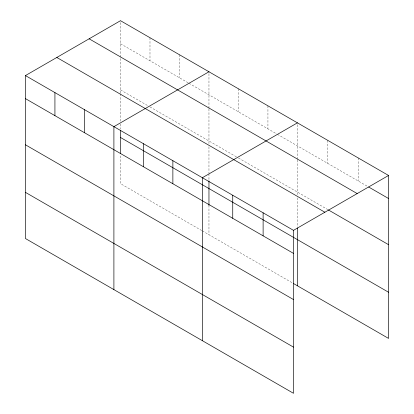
<?xml version="1.0" encoding="UTF-8"?>
<svg xmlns="http://www.w3.org/2000/svg" width="414" height="414" viewBox="0 0 414 414"><rect width="100%" height="100%" fill="white"/><g stroke="black" fill="none" stroke-linecap="round" stroke-linejoin="round"><path stroke-width="0.31" stroke-dasharray="2.07 1.55" d="M120.5 93.129L120.5 57.851M120.5 57.21L120.5 20.7M208.961 108.923L208.961 144.201M208.961 108.282L208.961 71.772M297.418 159.995L297.418 195.273M297.418 159.354L297.418 122.844M120.5 43.744L188.375 82.929M188.934 83.25L276.837 134.001M277.39 134.322L367.57 186.388M120.5 89.916L147.762 105.653M149.987 106.936L237.336 157.367M238.448 158.008L327.8 209.598M201.727 230.551L120.5 183.656L120.5 154.8M202.286 230.872L292.967 283.228M358.182 157.925L358.182 180.965M327.8 140.382L327.8 163.427M297.418 197.845L297.418 227.415M267.936 105.818L267.936 128.863M238.448 88.798L238.448 111.837M208.961 146.773L208.961 173.13M208.961 173.771L208.961 180.199M208.961 205.23L208.961 234.728M179.474 54.746L179.474 77.791M149.987 37.726L149.987 60.77M120.5 93.771L120.5 121.411M120.5 123.983L120.5 129.127"/><path stroke-width="0.62" d="M293.5 299.56L293.5 230.344L25.44 75.581L25.44 238.536L293.5 393.3L293.5 299.56L25.44 144.797M293.526 283.549L388.56 338.419L388.56 175.464L120.5 20.7L25.44 75.581M208.961 71.772L113.902 126.653L113.902 289.609M297.418 122.844L202.358 177.725L202.358 340.681M293.5 230.344L388.56 175.464M368.677 187.024L388.56 198.508M89.129 38.812L357.189 193.576M328.354 209.919L388.56 244.679M56.811 57.474L324.871 212.232M120.5 137.484L388.56 292.248M25.44 98.625L293.5 253.389M25.44 192.365L293.5 347.129M297.418 228.057L297.418 285.8M263.118 212.806L263.118 235.851M232.74 195.268L232.74 218.307M208.961 180.84L208.961 205.23M172.871 160.704L172.871 183.749M143.384 143.679L143.384 166.723M120.5 130.415L120.5 153.516M84.415 109.632L84.415 132.677M54.927 92.607L54.927 115.651"/></g></svg>
